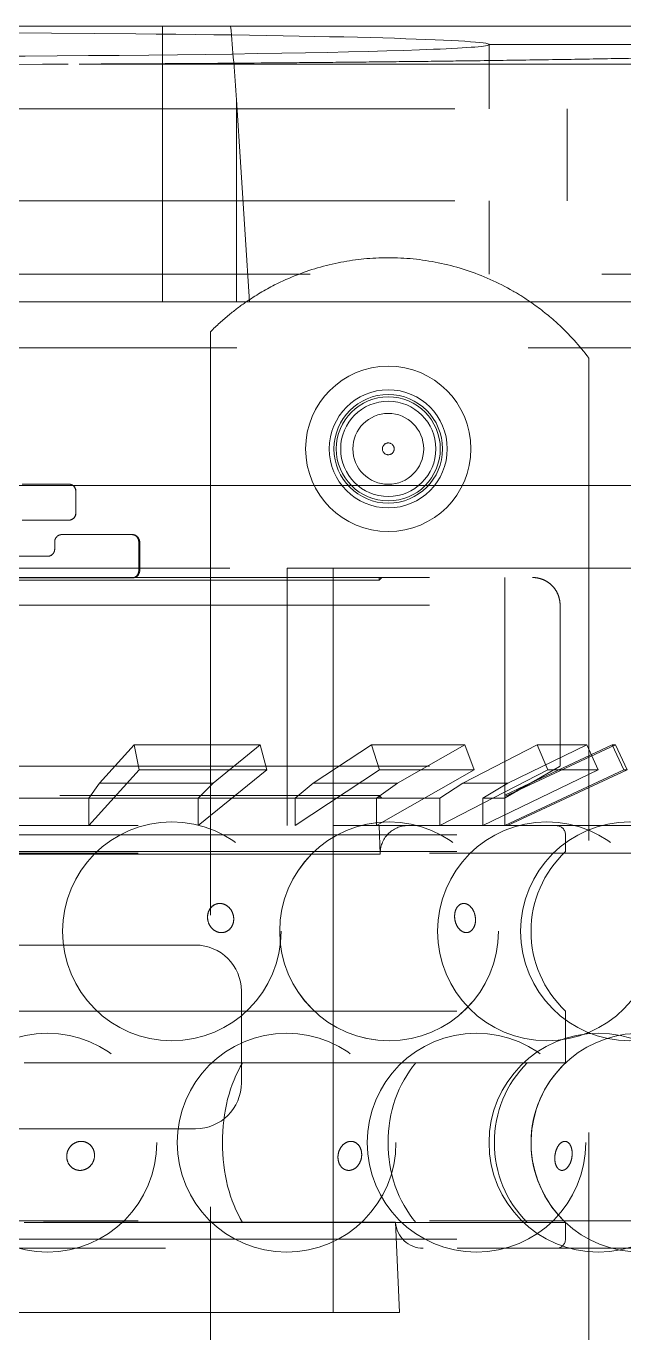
# Model space of a CAD drawing. Header units: millimetres. Extents: x -654804 to -654016, y 0 to 722.
# Drawn here: x -654461.7 to -654429.1, y 650.7 to 721.8 of the extents above; entities that cross this region are included whole.
import ezdxf

# ---------------------------------------------------------------- set-up
doc = ezdxf.new("R2010")
doc.units = ezdxf.units.MM
doc.linetypes.add('HIDDEN', pattern=[9.525, 6.35, -3.175])
for name, color, linetype, lineweight in [('Estreito visível (ISO)', 7, 'Continuous', 9), ('OCULTO', 3, 'HIDDEN', 5), ('Visível (ISO)', 7, 'Continuous', 9)]:
    doc.layers.add(name, color=color, linetype=linetype, lineweight=lineweight)

msp = doc.modelspace()

# ---------------------------------------------------------------- linework, layer by layer
at = {"layer": 'Estreito visível (ISO)'}
for p, q in [((-654454.269, 721.753), (-654454.269, 706.753)), ((-654450.244, 717.741), (-654450.244, 706.753))]:
    msp.add_line(p, q, dxfattribs=at)
at = {"layer": 'OCULTO', "ltscale": 5}
for p, q in [((-654412.218, 720.754), (-654436.475, 720.754)), ((-654436.475, 717.253), (-654436.475, 720.754)), ((-654436.475, 720.754), (-654436.475, 717.253)), ((-654436.475, 720.754), (-654411.838, 720.754)), ((-654458.804, 719.688), (-654411.755, 719.688)), ((-654517.725, 717.253), (-654432.225, 717.253)), ((-654432.225, 717.253), (-654432.225, 712.253)), ((-654432.225, 712.253), (-654432.225, 717.253)), ((-654517.725, 712.253), (-654432.225, 712.253)), ((-654436.475, 708.253), (-654436.475, 712.253)), ((-654436.475, 712.253), (-654436.475, 708.253)), ((-654525.6, 708.253), (-654424.35, 708.253)), ((-654451.651, 705.129), (-654451.651, 628.377)), ((-654529.6, 704.253), (-654420.35, 704.253)), ((-654431.058, 629.812), (-654431.058, 703.695)), ((-654461.677, 696.835), (-654461.903, 696.835)), ((-654459.372, 696.835), (-654461.677, 696.835)), ((-654459.364, 696.835), (-654459.372, 696.835)), ((-654458.989, 695.265), (-654458.989, 696.442)), ((-654458.979, 696.442), (-654458.989, 696.442)), ((-654458.979, 696.442), (-654458.979, 695.265)), ((-654461.903, 694.872), (-654461.677, 694.872)), ((-654461.677, 694.872), (-654459.372, 694.872)), ((-654459.364, 694.872), (-654459.372, 694.872)), ((-654458.979, 695.265), (-654458.989, 695.265)), ((-654455.942, 694.087), (-654459.755, 694.087)), ((-654455.895, 694.087), (-654455.942, 694.087)), ((-654460.138, 693.694), (-654460.138, 693.302)), ((-654460.135, 693.694), (-654460.138, 693.694)), ((-654460.135, 693.302), (-654460.138, 693.302)), ((-654460.135, 693.302), (-654460.135, 693.694)), ((-654455.563, 692.124), (-654455.563, 693.694)), ((-654455.51, 693.694), (-654455.563, 693.694)), ((-654455.51, 693.694), (-654455.51, 692.124)), ((-654461.677, 692.909), (-654463.997, 692.909)), ((-654460.522, 692.909), (-654461.677, 692.909)), ((-654460.52, 692.909), (-654460.522, 692.909)), ((-654529.975, 692.253), (-654447.475, 692.253)), ((-654455.51, 692.124), (-654455.563, 692.124)), ((-654447.475, 692.253), (-654444.975, 692.253)), ((-654447.475, 678.253), (-654447.475, 692.253)), ((-654444.975, 692.253), (-654414.975, 692.253)), ((-654444.975, 692.253), (-654444.975, 678.253)), ((-654442.475, 691.612), (-654507.475, 691.612)), ((-654471.475, 691.753), (-654434.124, 691.753)), ((-654467.114, 691.731), (-654461.677, 691.731)), ((-654461.677, 691.731), (-654455.942, 691.731)), ((-654455.895, 691.731), (-654455.942, 691.731)), ((-654442.475, 691.612), (-654442.333, 691.753)), ((-654442.475, 691.612), (-654442.475, 691.753)), ((-654435.619, 691.753), (-654435.619, 679.76)), ((-654471.475, 690.253), (-654432.619, 690.253)), ((-654432.619, 681.486), (-654432.619, 690.253)), ((-654457.691, 680.56), (-654455.802, 682.644)), ((-654455.802, 682.644), (-654448.954, 682.644)), ((-654455.802, 682.644), (-654455.534, 681.284)), ((-654448.954, 682.644), (-654451.517, 680.56)), ((-654448.59, 681.284), (-654448.954, 682.644)), ((-654446.056, 680.56), (-654442.896, 682.644)), ((-654442.896, 682.644), (-654437.813, 682.644)), ((-654442.896, 682.644), (-654442.448, 681.284)), ((-654437.813, 682.644), (-654441.474, 680.56)), ((-654437.91, 680.56), (-654433.859, 682.644)), ((-654437.294, 681.284), (-654437.813, 682.644)), ((-654435.619, 679.841), (-654429.609, 682.644)), ((-654431.154, 682.644), (-654435.472, 680.56)), ((-654434.234, 680.56), (-654429.781, 682.644)), ((-654433.859, 682.644), (-654431.154, 682.644)), ((-654433.859, 682.644), (-654433.284, 681.284)), ((-654430.542, 681.284), (-654431.154, 682.644)), ((-654429.781, 682.644), (-654429.15, 681.284)), ((-654429.781, 682.644), (-654429.609, 682.644)), ((-654429.609, 682.644), (-654428.975, 681.284)), ((-654471.475, 681.486), (-654432.619, 681.486)), ((-654455.534, 681.284), (-654458.281, 678.253)), ((-654455.534, 681.284), (-654448.59, 681.284)), ((-654452.318, 678.253), (-654448.59, 681.284)), ((-654442.448, 681.284), (-654447.044, 678.253)), ((-654442.618, 678.253), (-654437.294, 681.284)), ((-654442.448, 681.284), (-654437.294, 681.284)), ((-654433.284, 681.284), (-654439.175, 678.253)), ((-654436.821, 678.253), (-654430.542, 681.284)), ((-654429.15, 681.284), (-654435.625, 678.253)), ((-654435.475, 678.253), (-654428.975, 681.284)), ((-654433.284, 681.284), (-654430.542, 681.284)), ((-654429.15, 681.284), (-654428.975, 681.284)), ((-654458.281, 679.753), (-654457.691, 680.56)), ((-654451.517, 680.56), (-654457.691, 680.56)), ((-654451.517, 680.56), (-654452.318, 679.753)), ((-654447.044, 679.753), (-654446.056, 680.56)), ((-654441.474, 680.56), (-654446.056, 680.56)), ((-654441.474, 680.56), (-654442.618, 679.753)), ((-654439.175, 679.753), (-654437.91, 680.56)), ((-654435.472, 680.56), (-654437.91, 680.56)), ((-654435.472, 680.56), (-654436.821, 679.753)), ((-654434.969, 680.133), (-654434.234, 680.56)), ((-654434.228, 680.56), (-654434.234, 680.56)), ((-654507.475, 679.895), (-654442.475, 679.895)), ((-654464.751, 679.753), (-654458.281, 679.753)), ((-654458.281, 679.753), (-654452.318, 679.753)), ((-654458.281, 678.253), (-654458.281, 679.753)), ((-654452.318, 678.253), (-654452.318, 679.753)), ((-654452.318, 679.753), (-654447.044, 679.753)), ((-654447.044, 679.753), (-654442.618, 679.753)), ((-654447.044, 678.253), (-654447.044, 679.753)), ((-654442.618, 678.253), (-654442.618, 679.753)), ((-654442.618, 679.753), (-654439.175, 679.753)), ((-654442.475, 679.895), (-654442.333, 679.753)), ((-654442.475, 679.753), (-654442.475, 679.895)), ((-654439.175, 678.253), (-654439.175, 679.753)), ((-654436.821, 679.753), (-654435.625, 679.753)), ((-654436.821, 678.253), (-654436.821, 679.753)), ((-654435.625, 679.753), (-654435.619, 679.757)), ((-654435.625, 678.253), (-654435.625, 679.753)), ((-654435.619, 679.911), (-654434.969, 680.215)), ((-654434.969, 680.215), (-654434.969, 680.133)), ((-654534.975, 678.253), (-654444.975, 678.253)), ((-654517.625, 677.753), (-654432.325, 677.753)), ((-654444.975, 678.253), (-654416.475, 678.253)), ((-654444.975, 651.753), (-654444.975, 678.253)), ((-654442.475, 678.253), (-654442.41, 676.697)), ((-654432.325, 677.753), (-654432.325, 676.841)), ((-654534.975, 676.753), (-654414.975, 676.753)), ((-654517.625, 676.841), (-654432.325, 676.841)), ((-654442.41, 676.697), (-654507.539, 676.697)), ((-654517.625, 668.166), (-654432.325, 668.166)), ((-654432.325, 668.166), (-654432.325, 665.341)), ((-654461.795, 665.341), (-654449.906, 665.341)), ((-654449.906, 665.341), (-654440.47, 665.341)), ((-654440.47, 665.341), (-654434.412, 665.341)), ((-654434.412, 665.341), (-654432.325, 665.341)), ((-654534.975, 656.753), (-654414.975, 656.753)), ((-654508.374, 656.668), (-654441.575, 656.668)), ((-654461.795, 656.666), (-654449.906, 656.666)), ((-654449.906, 656.666), (-654440.47, 656.666)), ((-654441.575, 656.668), (-654441.371, 651.753)), ((-654440.47, 656.666), (-654434.412, 656.666)), ((-654434.412, 656.666), (-654432.325, 656.666)), ((-654432.325, 656.666), (-654432.325, 655.753)), ((-654517.625, 655.753), (-654432.325, 655.753)), ((-654533.475, 655.253), (-654416.475, 655.253)), ((-654441.371, 651.753), (-654508.579, 651.753))]:
    msp.add_line(p, q, dxfattribs=at)
for centre, radius in [((-654441.975, 698.753), 4.5), ((-654441.975, 698.753), 3.214), ((-654441.975, 698.753), 2.958), ((-654441.975, 698.753), 2.832), ((-654441.975, 698.753), 2.591), ((-654441.975, 698.753), 1.929), ((-654441.975, 698.753), 0.321), ((-654453.761, 672.503), 5.953), ((-654453.761, 672.503), 5.953), ((-654441.934, 672.503), 5.953), ((-654441.933, 672.503), 5.953), ((-654433.34, 672.503), 5.953), ((-654433.34, 672.503), 5.953), ((-654428.823, 672.503), 5.953), ((-654428.823, 672.503), 5.953), ((-654460.535, 661.003), 5.953), ((-654447.509, 661.003), 5.953), ((-654437.172, 661.003), 5.953), ((-654430.535, 661.003), 5.953)]:
    msp.add_circle(centre, radius, dxfattribs=at)
for centre, radius, start, end in [((-654440.911, 676.753), 1.5, 90, 182.14883), ((-654432.825, 677.753), 0.5, 0, 90), ((-654428.248, 672.503), 5.953, 133.22497, 226.77503), ((-654428.248, 661.003), 5.953, 0.66609, 345.30395), ((-654428.248, 661.003), 5.953, 133.22497, 226.77503), ((-654440.078, 656.753), 1.5, 183.26512, 270), ((-654432.825, 655.753), 0.5, 270, 0)]:
    msp.add_arc(centre, radius, start, end, dxfattribs=at)
for centre, major_axis, ratio, start_param, end_param in [((-654474.975, 720.754), (38.5, 0), 0.017455, 0, 3.141593), ((-654474.975, 720.754), (38.5, 0), 0.017455, 3.142372, 6.282406), ((-654474.975, 720.751), (-63.032, 0), 0.017455, 1.31134, 1.830252), ((-654459.364, 696.442), (0, 0.393), 0.98179, 4.712389, 6.283185), ((-654459.364, 695.265), (0, -0.393), 0.98179, 0, 1.570796), ((-654459.75, 693.694), (0, 0.393), 0.98179, 0, 1.570796), ((-654455.895, 693.694), (0, 0.393), 0.98179, 4.712389, 6.283185), ((-654460.52, 693.302), (0, -0.393), 0.98179, 0, 1.570796), ((-654455.895, 692.124), (0, -0.393), 0.98179, 0, 1.570796), ((-654447.509, 661.003), (0, -5.953), 0.587785, 3.896011, 5.528767), ((-654437.172, 661.003), (0, -5.953), 0.809017, 3.896011, 5.528767), ((-654430.535, 661.003), (0, -5.953), 0.951057, 3.896011, 5.528767)]:
    msp.add_ellipse(centre, major_axis=major_axis, ratio=ratio, start_param=start_param, end_param=end_param, dxfattribs=at)
for points, knots in [([(-654458.804, 719.688), (-654457.214, 719.695), (-654455.647, 719.703), (-654451.894, 719.726), (-654449.755, 719.742), (-654446.918, 719.766), (-654446.047, 719.773), (-654444.287, 719.79), (-654443.399, 719.799), (-654441.648, 719.817), (-654440.785, 719.827), (-654439.125, 719.846), (-654438.327, 719.856), (-654436.492, 719.879), (-654435.378, 719.895), (-654433.169, 719.927), (-654432.072, 719.945), (-654429.954, 719.981), (-654428.933, 720), (-654427.008, 720.037), (-654426.105, 720.057), (-654424.045, 720.103), (-654422.834, 720.133), (-654420.556, 720.197), (-654419.488, 720.23), (-654417.564, 720.299), (-654416.707, 720.334), (-654415.236, 720.404), (-654414.622, 720.44), (-654413.723, 720.501), (-654413.365, 720.53), (-654412.784, 720.591), (-654412.561, 720.622), (-654412.271, 720.684), (-654412.205, 720.715), (-654412.214, 720.748), (-654412.216, 720.751), (-654412.218, 720.754)], [336.260014, 336.260014, 336.260014, 336.260014, 340.805017, 340.805017, 347.449602, 347.449602, 350.24119, 350.24119, 353.032778, 353.032778, 355.824366, 355.824366, 358.615955, 358.615955, 362.670524, 362.670524, 366.725093, 366.725093, 370.779662, 370.779662, 374.834231, 374.834231, 380.867474, 380.867474, 386.900716, 386.900716, 392.933959, 392.933959, 398.967202, 398.967202, 403.870868, 403.870868, 408.774534, 408.774534, 413.6782, 413.6782, 414.126786, 414.126786, 414.126786, 414.126786]), ([(-654434.245, 706.753), (-654434.547, 706.961), (-654434.858, 707.156), (-654435.985, 707.804), (-654436.845, 708.187), (-654438.618, 708.767), (-654439.533, 708.965), (-654441.358, 709.17), (-654442.269, 709.179), (-654443.965, 709.032), (-654444.814, 708.884), (-654446.508, 708.408), (-654447.353, 708.082), (-654448.693, 707.4), (-654449.21, 707.093), (-654449.704, 706.753)], [11.729144, 11.729144, 11.729144, 11.729144, 12.929825, 12.929825, 15.97893, 15.97893, 19.028036, 19.028036, 22.077142, 22.077142, 24.919965, 24.919965, 27.762787, 27.762787, 29.6255, 29.6255, 29.6255, 29.6255]), ([(-654449.704, 706.753), (-654450.02, 706.536), (-654450.333, 706.301), (-654450.987, 705.764), (-654451.326, 705.456), (-654451.651, 705.129)], [70.462753, 70.462753, 70.462753, 70.462753, 71.634243, 71.634243, 72.967029, 72.967029, 72.967029, 72.967029]), ([(-654431.058, 703.695), (-654431.092, 703.741), (-654431.126, 703.786), (-654431.661, 704.481), (-654432.23, 705.097), (-654433.293, 706.052), (-654433.758, 706.419), (-654434.245, 706.753)], [47.993227, 47.993227, 47.993227, 47.993227, 48.182006, 48.182006, 50.920794, 50.920794, 52.840591, 52.840591, 52.840591, 52.840591]), ([(-654458.989, 696.442), (-654458.989, 696.492), (-654458.999, 696.544), (-654459.038, 696.641), (-654459.067, 696.685), (-654459.135, 696.755), (-654459.178, 696.785), (-654459.272, 696.825), (-654459.324, 696.835), (-654459.372, 696.835)], [1.1834132, 1.1834132, 1.1834132, 1.1834132, 1.3312946, 1.3312946, 1.479176, 1.479176, 1.6271598, 1.6271598, 1.7751436, 1.7751436, 1.7751436, 1.7751436]), ([(-654459.372, 694.872), (-654459.324, 694.872), (-654459.272, 694.882), (-654459.178, 694.922), (-654459.135, 694.952), (-654459.067, 695.022), (-654459.038, 695.066), (-654458.999, 695.163), (-654458.989, 695.215), (-654458.989, 695.265)], [0.5916827, 0.5916827, 0.5916827, 0.5916827, 0.7396665, 0.7396665, 0.8876503, 0.8876503, 1.0355317, 1.0355317, 1.1834132, 1.1834132, 1.1834132, 1.1834132]), ([(-654459.755, 694.087), (-654459.803, 694.087), (-654459.854, 694.077), (-654459.949, 694.037), (-654459.992, 694.007), (-654460.06, 693.937), (-654460.09, 693.893), (-654460.129, 693.796), (-654460.138, 693.744), (-654460.138, 693.694)], [-0.5916355, -0.5916355, -0.5916355, -0.5916355, -0.4436985, -0.4436985, -0.2957616, -0.2957616, -0.1478808, -0.1478808, 0, 0, 0, 0]), ([(-654455.563, 693.694), (-654455.563, 693.744), (-654455.573, 693.796), (-654455.611, 693.893), (-654455.641, 693.937), (-654455.708, 694.007), (-654455.75, 694.037), (-654455.844, 694.077), (-654455.895, 694.087), (-654455.942, 694.087)], [-1.1851834, -1.1851834, -1.1851834, -1.1851834, -1.0373234, -1.0373234, -0.8894634, -0.8894634, -0.7409974, -0.7409974, -0.5925314, -0.5925314, -0.5925314, -0.5925314]), ([(-654460.138, 693.302), (-654460.138, 693.252), (-654460.148, 693.2), (-654460.187, 693.103), (-654460.217, 693.059), (-654460.285, 692.989), (-654460.328, 692.959), (-654460.423, 692.919), (-654460.474, 692.909), (-654460.522, 692.909)], [1.1831617, 1.1831617, 1.1831617, 1.1831617, 1.3310459, 1.3310459, 1.47893, 1.47893, 1.6268422, 1.6268422, 1.7747544, 1.7747544, 1.7747544, 1.7747544]), ([(-654455.942, 691.731), (-654455.895, 691.731), (-654455.844, 691.741), (-654455.75, 691.781), (-654455.708, 691.812), (-654455.641, 691.881), (-654455.611, 691.925), (-654455.573, 692.022), (-654455.563, 692.075), (-654455.563, 692.124)], [0.5925314, 0.5925314, 0.5925314, 0.5925314, 0.7409974, 0.7409974, 0.8894634, 0.8894634, 1.0373234, 1.0373234, 1.1851834, 1.1851834, 1.1851834, 1.1851834]), ([(-654432.619, 690.253), (-654432.619, 690.346), (-654432.628, 690.447), (-654432.668, 690.645), (-654432.698, 690.741), (-654432.769, 690.912), (-654432.816, 691.002), (-654432.928, 691.17), (-654432.993, 691.248), (-654433.125, 691.379), (-654433.203, 691.444), (-654433.371, 691.556), (-654433.462, 691.604), (-654433.633, 691.675), (-654433.731, 691.705), (-654433.93, 691.744), (-654434.031, 691.753), (-654434.124, 691.753)], [0, 0, 0, 0, 0.277372, 0.277372, 0.554744, 0.554744, 0.832599, 0.832599, 1.110454, 1.110454, 1.388917, 1.388917, 1.66738, 1.66738, 1.946386, 1.946386, 2.225392, 2.225392, 2.225392, 2.225392]), ([(-654451.059, 672.432), (-654451.118, 672.432), (-654451.203, 672.441), (-654451.379, 672.507), (-654451.471, 672.563), (-654451.627, 672.712), (-654451.693, 672.808), (-654451.785, 673.014), (-654451.809, 673.125), (-654451.82, 673.323), (-654451.808, 673.434), (-654451.74, 673.64), (-654451.684, 673.736), (-654451.545, 673.885), (-654451.459, 673.941), (-654451.29, 674.007), (-654451.206, 674.016), (-654451.088, 674.016), (-654451.003, 674.007), (-654450.827, 673.941), (-654450.735, 673.885), (-654450.579, 673.736), (-654450.512, 673.64), (-654450.421, 673.434), (-654450.397, 673.323), (-654450.386, 673.125), (-654450.398, 673.014), (-654450.466, 672.808), (-654450.522, 672.712), (-654450.661, 672.563), (-654450.747, 672.507), (-654450.916, 672.441), (-654450.999, 672.432), (-654451.059, 672.432)], [0, 0, 0, 0, 0.0199596, 0.0199596, 0.0399192, 0.0399192, 0.0598788, 0.0598788, 0.0798384, 0.0798384, 0.099798, 0.099798, 0.1197576, 0.1197576, 0.1397172, 0.1397172, 0.1596768, 0.1596768, 0.1796364, 0.1796364, 0.199596, 0.199596, 0.2195556, 0.2195556, 0.2395152, 0.2395152, 0.2594748, 0.2594748, 0.2794344, 0.2794344, 0.299394, 0.299394, 0.3193536, 0.3193536, 0.3193536, 0.3193536]), ([(-654451.058, 672.432), (-654450.999, 672.432), (-654450.915, 672.441), (-654450.746, 672.507), (-654450.661, 672.563), (-654450.522, 672.712), (-654450.465, 672.808), (-654450.397, 673.014), (-654450.386, 673.125), (-654450.397, 673.323), (-654450.421, 673.434), (-654450.512, 673.64), (-654450.579, 673.736), (-654450.735, 673.885), (-654450.826, 673.941), (-654451.003, 674.007), (-654451.087, 674.016), (-654451.206, 674.016), (-654451.29, 674.007), (-654451.459, 673.941), (-654451.544, 673.885), (-654451.683, 673.736), (-654451.739, 673.64), (-654451.807, 673.434), (-654451.819, 673.323), (-654451.808, 673.125), (-654451.784, 673.014), (-654451.693, 672.808), (-654451.626, 672.712), (-654451.47, 672.563), (-654451.379, 672.507), (-654451.202, 672.441), (-654451.117, 672.432), (-654451.058, 672.432)], [0, 0, 0, 0, 0.0199596, 0.0199596, 0.0399192, 0.0399192, 0.0598788, 0.0598788, 0.0798384, 0.0798384, 0.099798, 0.099798, 0.1197576, 0.1197576, 0.1397172, 0.1397172, 0.1596768, 0.1596768, 0.1796364, 0.1796364, 0.199596, 0.199596, 0.2195556, 0.2195556, 0.2395152, 0.2395152, 0.2594748, 0.2594748, 0.2794344, 0.2794344, 0.299394, 0.299394, 0.3193536, 0.3193536, 0.3193536, 0.3193536]), ([(-654437.724, 672.432), (-654437.772, 672.432), (-654437.839, 672.441), (-654437.982, 672.507), (-654438.057, 672.563), (-654438.187, 672.712), (-654438.244, 672.808), (-654438.325, 673.014), (-654438.349, 673.125), (-654438.367, 673.323), (-654438.362, 673.434), (-654438.317, 673.64), (-654438.276, 673.736), (-654438.172, 673.885), (-654438.107, 673.941), (-654437.975, 674.007), (-654437.909, 674.016), (-654437.815, 674.016), (-654437.748, 674.007), (-654437.605, 673.941), (-654437.53, 673.885), (-654437.4, 673.736), (-654437.343, 673.64), (-654437.261, 673.434), (-654437.237, 673.323), (-654437.22, 673.125), (-654437.225, 673.014), (-654437.27, 672.808), (-654437.311, 672.712), (-654437.415, 672.563), (-654437.48, 672.507), (-654437.611, 672.441), (-654437.677, 672.432), (-654437.724, 672.432)], [0, 0, 0, 0, 0.0199596, 0.0199596, 0.0399192, 0.0399192, 0.0598788, 0.0598788, 0.0798384, 0.0798384, 0.099798, 0.099798, 0.1197576, 0.1197576, 0.1397172, 0.1397172, 0.1596768, 0.1596768, 0.1796364, 0.1796364, 0.199596, 0.199596, 0.2195556, 0.2195556, 0.2395152, 0.2395152, 0.2594748, 0.2594748, 0.2794344, 0.2794344, 0.299394, 0.299394, 0.3193536, 0.3193536, 0.3193536, 0.3193536]), ([(-654437.724, 672.432), (-654437.677, 672.432), (-654437.611, 672.441), (-654437.48, 672.507), (-654437.414, 672.563), (-654437.31, 672.712), (-654437.27, 672.808), (-654437.225, 673.014), (-654437.22, 673.125), (-654437.237, 673.323), (-654437.261, 673.434), (-654437.342, 673.64), (-654437.399, 673.736), (-654437.529, 673.885), (-654437.605, 673.941), (-654437.747, 674.007), (-654437.815, 674.016), (-654437.909, 674.016), (-654437.975, 674.007), (-654438.106, 673.941), (-654438.172, 673.885), (-654438.276, 673.736), (-654438.316, 673.64), (-654438.362, 673.434), (-654438.366, 673.323), (-654438.349, 673.125), (-654438.325, 673.014), (-654438.244, 672.808), (-654438.187, 672.712), (-654438.057, 672.563), (-654437.982, 672.507), (-654437.839, 672.441), (-654437.771, 672.432), (-654437.724, 672.432)], [0, 0, 0, 0, 0.0199596, 0.0199596, 0.0399192, 0.0399192, 0.0598788, 0.0598788, 0.0798384, 0.0798384, 0.099798, 0.099798, 0.1197576, 0.1197576, 0.1397172, 0.1397172, 0.1596768, 0.1596768, 0.1796364, 0.1796364, 0.199596, 0.199596, 0.2195556, 0.2195556, 0.2395152, 0.2395152, 0.2594748, 0.2594748, 0.2794344, 0.2794344, 0.299394, 0.299394, 0.3193536, 0.3193536, 0.3193536, 0.3193536]), ([(-654458.756, 659.493), (-654458.693, 659.493), (-654458.603, 659.503), (-654458.417, 659.568), (-654458.32, 659.624), (-654458.158, 659.773), (-654458.089, 659.868), (-654457.996, 660.074), (-654457.973, 660.184), (-654457.965, 660.382), (-654457.98, 660.492), (-654458.057, 660.698), (-654458.119, 660.793), (-654458.27, 660.942), (-654458.362, 660.998), (-654458.543, 661.063), (-654458.633, 661.073), (-654458.759, 661.073), (-654458.849, 661.063), (-654459.035, 660.998), (-654459.131, 660.942), (-654459.294, 660.793), (-654459.363, 660.698), (-654459.455, 660.492), (-654459.479, 660.382), (-654459.486, 660.184), (-654459.471, 660.074), (-654459.394, 659.868), (-654459.333, 659.773), (-654459.181, 659.624), (-654459.089, 659.568), (-654458.908, 659.503), (-654458.819, 659.493), (-654458.756, 659.493)], [0, 0, 0, 0, 0.0198918, 0.0198918, 0.0397835, 0.0397835, 0.0596753, 0.0596753, 0.0795671, 0.0795671, 0.0994588, 0.0994588, 0.1193506, 0.1193506, 0.1392423, 0.1392423, 0.1591341, 0.1591341, 0.1790259, 0.1790259, 0.1989176, 0.1989176, 0.2188094, 0.2188094, 0.2387012, 0.2387012, 0.2585929, 0.2585929, 0.2784847, 0.2784847, 0.2983765, 0.2983765, 0.3182682, 0.3182682, 0.3182682, 0.3182682]), ([(-654444.125, 659.493), (-654444.071, 659.493), (-654443.994, 659.503), (-654443.833, 659.568), (-654443.749, 659.624), (-654443.605, 659.773), (-654443.542, 659.868), (-654443.455, 660.074), (-654443.431, 660.184), (-654443.417, 660.382), (-654443.425, 660.492), (-654443.482, 660.698), (-654443.531, 660.793), (-654443.654, 660.942), (-654443.73, 660.998), (-654443.881, 661.063), (-654443.957, 661.073), (-654444.064, 661.073), (-654444.141, 661.063), (-654444.302, 660.998), (-654444.386, 660.942), (-654444.53, 660.793), (-654444.593, 660.698), (-654444.68, 660.492), (-654444.704, 660.382), (-654444.718, 660.184), (-654444.71, 660.074), (-654444.653, 659.868), (-654444.604, 659.773), (-654444.481, 659.624), (-654444.405, 659.568), (-654444.254, 659.503), (-654444.178, 659.493), (-654444.125, 659.493)], [0, 0, 0, 0, 0.0198918, 0.0198918, 0.0397835, 0.0397835, 0.0596753, 0.0596753, 0.0795671, 0.0795671, 0.0994588, 0.0994588, 0.1193506, 0.1193506, 0.1392423, 0.1392423, 0.1591341, 0.1591341, 0.1790259, 0.1790259, 0.1989176, 0.1989176, 0.2188094, 0.2188094, 0.2387012, 0.2387012, 0.2585929, 0.2585929, 0.2784847, 0.2784847, 0.2983765, 0.2983765, 0.3182682, 0.3182682, 0.3182682, 0.3182682]), ([(-654432.513, 659.493), (-654432.474, 659.493), (-654432.418, 659.503), (-654432.298, 659.568), (-654432.234, 659.624), (-654432.122, 659.773), (-654432.072, 659.868), (-654431.999, 660.074), (-654431.977, 660.184), (-654431.957, 660.382), (-654431.958, 660.492), (-654431.99, 660.698), (-654432.021, 660.793), (-654432.103, 660.942), (-654432.156, 660.998), (-654432.263, 661.063), (-654432.317, 661.073), (-654432.395, 661.073), (-654432.451, 661.063), (-654432.571, 660.998), (-654432.635, 660.942), (-654432.747, 660.793), (-654432.797, 660.698), (-654432.87, 660.492), (-654432.892, 660.382), (-654432.912, 660.184), (-654432.911, 660.074), (-654432.879, 659.868), (-654432.848, 659.773), (-654432.766, 659.624), (-654432.714, 659.568), (-654432.606, 659.503), (-654432.552, 659.493), (-654432.513, 659.493)], [0, 0, 0, 0, 0.0198918, 0.0198918, 0.0397835, 0.0397835, 0.0596753, 0.0596753, 0.0795671, 0.0795671, 0.0994588, 0.0994588, 0.1193506, 0.1193506, 0.1392423, 0.1392423, 0.1591341, 0.1591341, 0.1790259, 0.1790259, 0.1989176, 0.1989176, 0.2188094, 0.2188094, 0.2387012, 0.2387012, 0.2585929, 0.2585929, 0.2784847, 0.2784847, 0.2983765, 0.2983765, 0.3182682, 0.3182682, 0.3182682, 0.3182682])]:
    msp.add_open_spline(points, degree=3, knots=knots, dxfattribs=at)
for points, weights in [([(-654434.228, 680.56), (-654433.439, 681.014), (-654432.619, 681.486)], [1.00033655733, 1.00035451558, 1]), ([(-654434.228, 680.56), (-654434.602, 680.386), (-654434.969, 680.215)], [1.00111944367, 1.00097974336, 1.00075636282]), ([(-654435.619, 679.76), (-654435.297, 679.945), (-654434.969, 680.133)], [1.00000509728, 1.00015372377, 1.00023587986]), ([(-654435.619, 679.757), (-654435.619, 679.758), (-654435.619, 679.76)], [1.00013535102, 1.00019062915, 1.00024539297])]:
    msp.add_rational_spline(points, weights, degree=2, dxfattribs=at)
at = {"layer": 'Visível (ISO)'}
for p, q in [((-654495.68, 721.753), (-654454.269, 721.753)), ((-654454.269, 721.753), (-654450.559, 721.753)), ((-654450.559, 721.753), (-654412.629, 721.753)), ((-654450.244, 717.741), (-654449.524, 706.753)), ((-654474.575, 706.753), (-654347.475, 706.753)), ((-654469.975, 696.753), (-654398.475, 696.753)), ((-654452.475, 671.753), (-654467.475, 671.753)), ((-654449.975, 664.253), (-654449.975, 669.253)), ((-654467.475, 661.753), (-654452.475, 661.753))]:
    msp.add_line(p, q, dxfattribs=at)
for centre, start, end in [((-654452.475, 669.253), 0, 90), ((-654452.475, 664.253), 270, 0)]:
    msp.add_arc(centre, 2.5, start, end, dxfattribs=at)
msp.add_ellipse((-654454.269, 704.388), major_axis=(0, 31.596), ratio=0.140541, start_param=5.148721, end_param=5.294275, dxfattribs=at)

doc.saveas('drawing.dxf')
